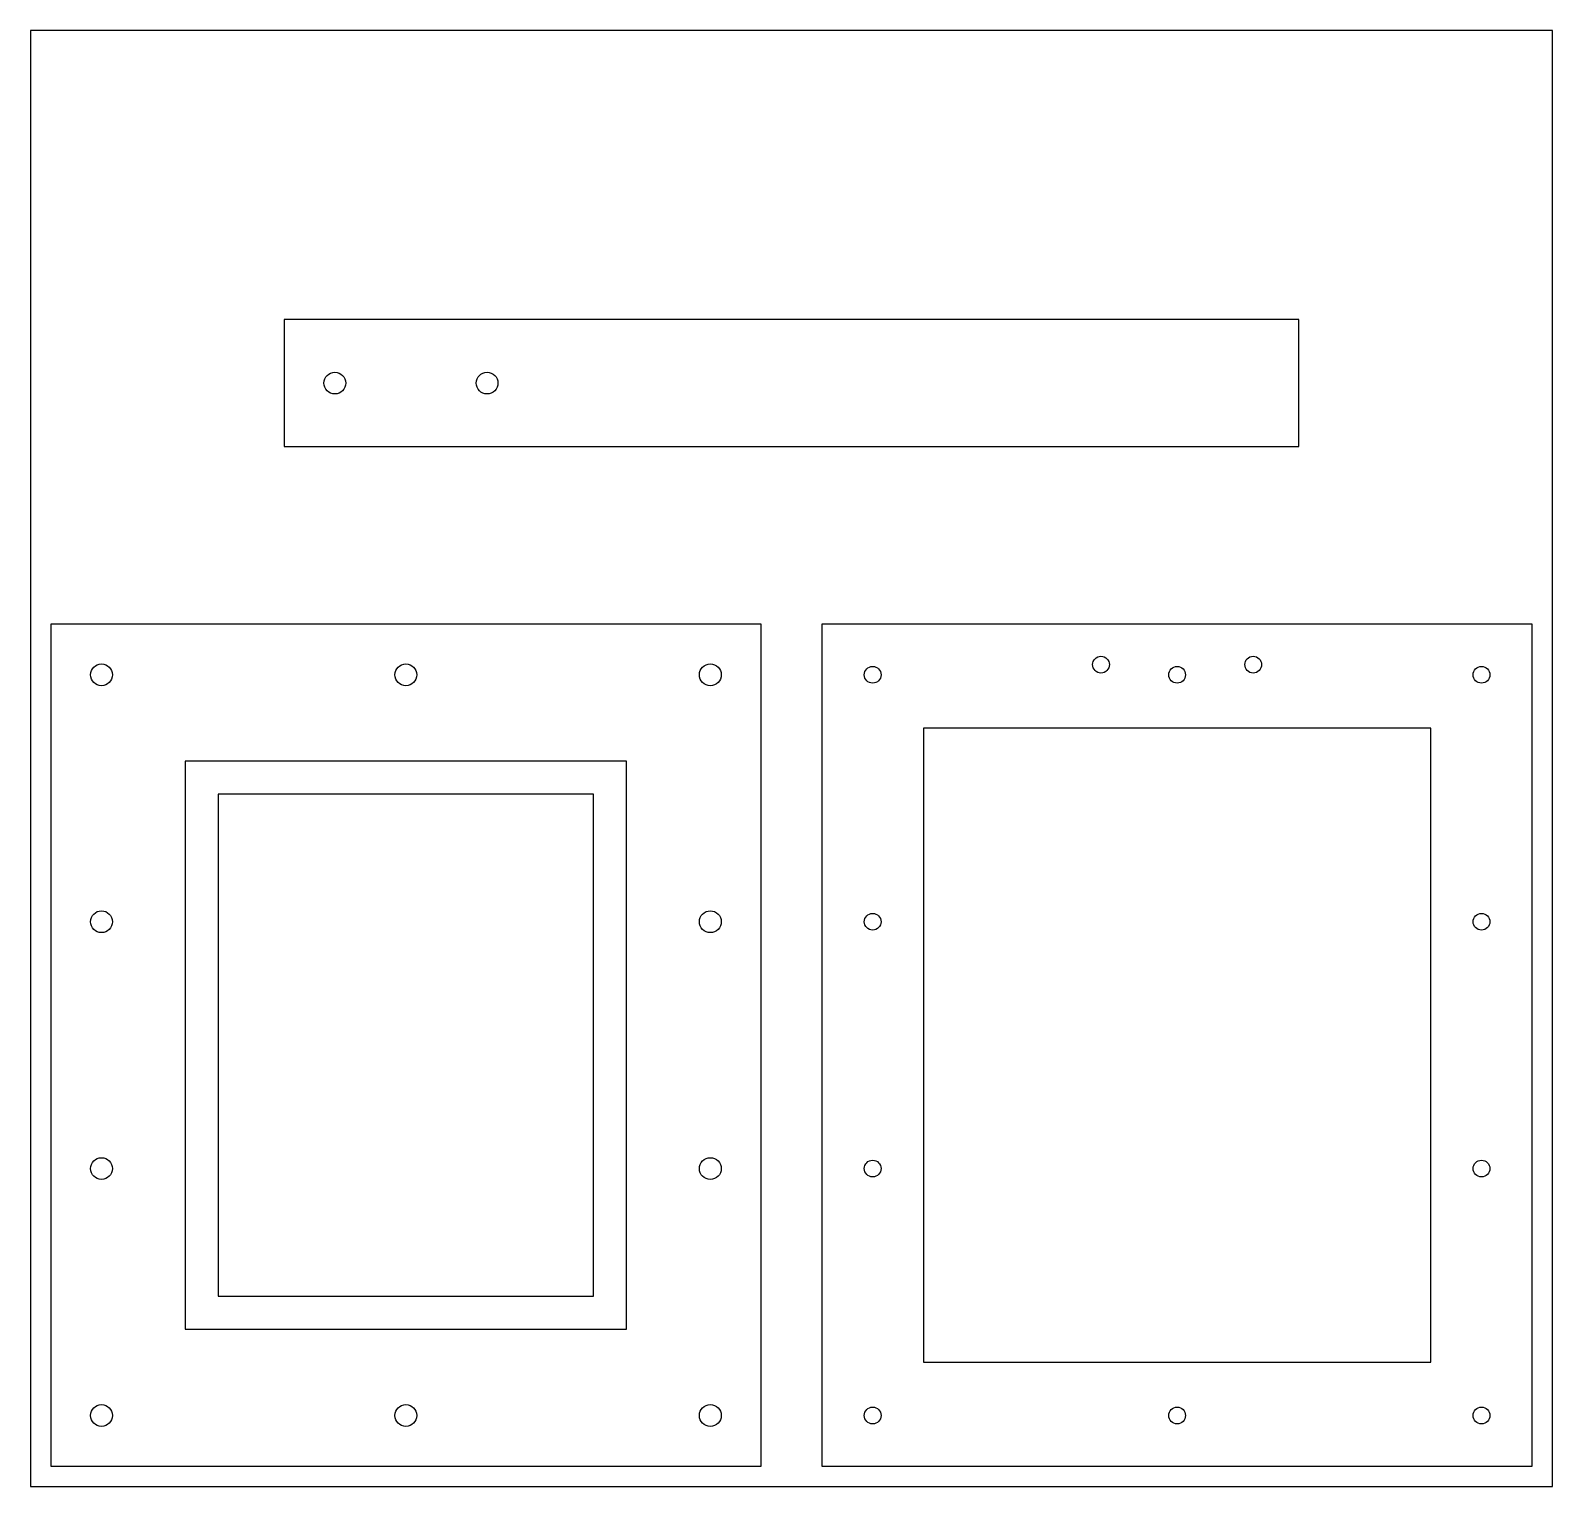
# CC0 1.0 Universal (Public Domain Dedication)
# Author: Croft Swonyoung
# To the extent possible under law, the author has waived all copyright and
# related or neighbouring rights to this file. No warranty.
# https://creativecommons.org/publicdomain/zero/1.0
# Model space of a CAD drawing. Extents: x 0 to 300, y 0 to 287.
import ezdxf

# ---------------------------------------------------------------- set-up
doc = ezdxf.new("R2010")
doc.units = 0
for name, color, linetype in [('CUT', 5, 'CONTINUOUS'), ('DRILL', 2, 'CONTINUOUS'), ('GROOVE', 1, 'CONTINUOUS'), ('POCKET', 3, 'CONTINUOUS'), ('SHEET', 8, 'CONTINUOUS'), ('WINDOW', 5, 'CONTINUOUS')]:
    doc.layers.add(name, color=color, linetype=linetype)

msp = doc.modelspace()

# ---------------------------------------------------------------- linework, layer by layer
at = {"layer": 'CUT'}
for p, q in [((250, 230), (50, 230)), ((50, 230), (50, 205)), ((250, 205), (250, 230)), ((50, 205), (250, 205)), ((144, 170), (4, 170)), ((4, 170), (4, 4)), ((144, 4), (144, 170)), ((296, 170), (156, 170)), ((156, 170), (156, 4)), ((296, 4), (296, 170)), ((4, 4), (144, 4)), ((156, 4), (296, 4))]:
    msp.add_line(p, q, dxfattribs=at)
at = {"layer": 'DRILL'}
for centre, radius in [((60, 217.5), 2.15), ((90, 217.5), 2.15), ((14, 160), 2.15), ((74, 160), 2.15), ((134, 160), 2.15), ((211, 162), 1.65), ((241, 162), 1.65), ((166, 160), 1.65), ((226, 160), 1.65), ((286, 160), 1.65), ((14, 111.33), 2.15), ((134, 111.33), 2.15), ((166, 111.33), 1.65), ((286, 111.33), 1.65), ((14, 62.67), 2.15), ((134, 62.67), 2.15), ((166, 62.67), 1.65), ((286, 62.67), 1.65), ((14, 14), 2.15), ((74, 14), 2.15), ((134, 14), 2.15), ((166, 14), 1.65), ((226, 14), 1.65), ((286, 14), 1.65)]:
    msp.add_circle(centre, radius, dxfattribs=at)
at = {"layer": 'GROOVE'}
for p, q in [((117.5, 143), (30.5, 143)), ((30.5, 143), (30.5, 31)), ((117.5, 31), (117.5, 143)), ((30.5, 31), (117.5, 31))]:
    msp.add_line(p, q, dxfattribs=at)
at = {"layer": 'POCKET'}
for p, q in [((276, 149.5), (176, 149.5)), ((176, 149.5), (176, 24.5)), ((276, 24.5), (276, 149.5)), ((176, 24.5), (276, 24.5))]:
    msp.add_line(p, q, dxfattribs=at)
at = {"layer": 'SHEET'}
for p, q in [((300, 287), (0, 287)), ((0, 287), (0, 0)), ((300, 0), (300, 287)), ((0, 0), (300, 0))]:
    msp.add_line(p, q, dxfattribs=at)
at = {"layer": 'WINDOW'}
for p, q in [((111, 136.5), (37, 136.5)), ((37, 136.5), (37, 37.5)), ((111, 37.5), (111, 136.5)), ((37, 37.5), (111, 37.5))]:
    msp.add_line(p, q, dxfattribs=at)

doc.saveas('drawing.dxf')
